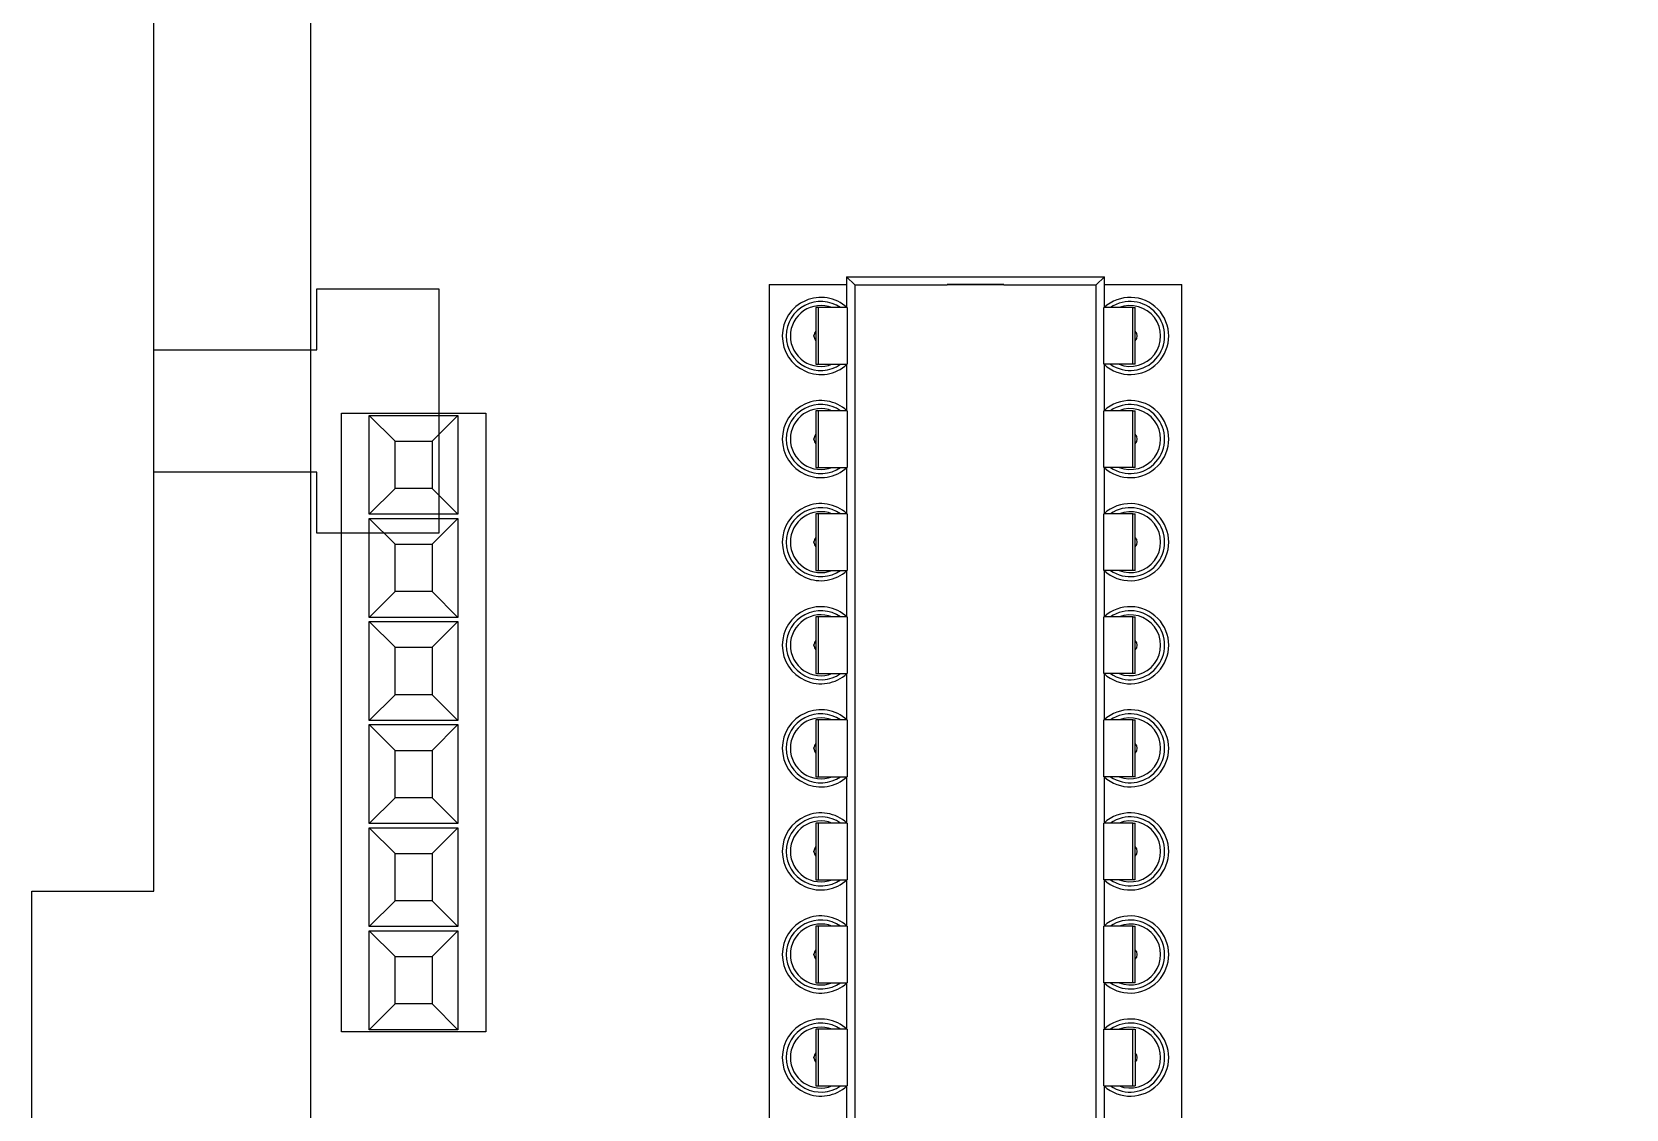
# Model space of a CAD drawing. Extents: x 0 to 808, y 79 to 394.
# Drawn here: x 270.19 to 301.52, y 243.56 to 264.74 of the extents above; entities that cross this region are included whole.
import ezdxf

# ---------------------------------------------------------------- set-up
doc = ezdxf.new("R2010")
doc.units = 0
doc.layers.add('Components', color=7, linetype='CONTINUOUS')
doc.layers.add('Your_Design', color=7, linetype='CONTINUOUS')

msp = doc.modelspace()

# ---------------------------------------------------------------- linework, layer by layer
at = {"layer": 'Components', "color": 7}
for points in [[(275.660849, 282.577602), (275.660849, 229.885085)], [(286.361124, 259.768255), (286.199382, 259.93), (291.265977, 259.93)], [(286.199382, 259.93), (286.199382, 259.322008)], [(291.265977, 259.93), (291.104207, 259.768255)], [(291.265977, 259.322008), (291.265977, 259.93)], [(284.67939, 259.778003), (284.67939, 231.405063)], [(284.67939, 259.778003), (286.199382, 259.778003)], [(286.361124, 259.768255), (286.361124, 231.414808)], [(286.361124, 259.768255), (288.177139, 259.768255)], [(289.288192, 259.768255), (288.177139, 259.768255)], [(289.287712, 259.773716), (288.177619, 259.773716)], [(289.288192, 259.768255), (291.104207, 259.768255)], [(291.104207, 231.414808), (291.104207, 259.768255)], [(291.265977, 259.778003), (292.785941, 259.778003)], [(292.785941, 231.405063), (292.785941, 259.778003)], [(285.591391, 259.322008), (285.591391, 258.207355)], [(285.64205, 259.322008), (285.591391, 259.322008)], [(285.64205, 259.322008), (285.64205, 258.207355)], [(286.2118, 259.322008), (285.64205, 259.322008)], [(286.2118, 259.322008), (286.2118, 258.207355)], [(291.253531, 258.207355), (291.253531, 259.322008)], [(291.823281, 258.207355), (291.823281, 259.322008), (291.253531, 259.322008)], [(291.823281, 259.322008), (291.873968, 259.322008)], [(291.873968, 258.207355), (291.873968, 259.322008)], [(285.591391, 258.858001), (285.565427, 258.817398), (285.554984, 258.764684), (285.591391, 258.858001), (285.591391, 258.858001)], [(285.554956, 258.764684), (285.565398, 258.711965), (285.591363, 258.671362), (285.554928, 258.764684), (285.554956, 258.764684)], [(285.591391, 258.207355), (285.64205, 258.207355)], [(285.64205, 258.207355), (286.2118, 258.207355)], [(286.199382, 258.207355), (286.199382, 257.295371)], [(291.823281, 258.207355), (291.253531, 258.207355)], [(291.265977, 257.295371), (291.265977, 258.207355)], [(291.873968, 258.207355), (291.823281, 258.207355)], [(285.591391, 257.295371), (285.591391, 256.180717)], [(285.64205, 257.295371), (285.591391, 257.295371)], [(285.64205, 257.295371), (285.64205, 256.180717)], [(286.2118, 257.295371), (285.64205, 257.295371)], [(286.2118, 257.295371), (286.2118, 256.180717)], [(291.253531, 256.180717), (291.253531, 257.295371)], [(291.823281, 256.180717), (291.823281, 257.295371), (291.253531, 257.295371)], [(291.823281, 257.295371), (291.873968, 257.295371)], [(291.873968, 256.180717), (291.873968, 257.295371)], [(276.26884, 257.244703), (279.106136, 257.244703)], [(279.106136, 245.084871), (276.26884, 245.084871), (276.26884, 257.244703)], [(277.322695, 256.697511), (276.816033, 257.20417)], [(277.322695, 255.765258), (276.816033, 255.258598), (276.816033, 257.20417)], [(276.816033, 257.20417), (278.558944, 257.20417)], [(278.052284, 256.697511), (278.558944, 257.20417), (278.558944, 255.258598)], [(279.106136, 257.244703), (279.106136, 245.084871)], [(277.322695, 255.765258), (277.322695, 256.697511)], [(277.322695, 256.697511), (278.052284, 256.697511)], [(278.052284, 256.697511), (278.052284, 255.765258)], [(285.554956, 256.738044), (285.565398, 256.685328), (285.591363, 256.644724), (285.554928, 256.738044), (285.554956, 256.738044)], [(285.591391, 256.831363), (285.565427, 256.79076), (285.554984, 256.738044), (285.591391, 256.831363), (285.591391, 256.831363)], [(285.591391, 256.180717), (285.64205, 256.180717)], [(285.64205, 256.180717), (286.2118, 256.180717)], [(286.199382, 256.180717), (286.199382, 255.268733)], [(291.823281, 256.180717), (291.253531, 256.180717)], [(291.265977, 255.268733), (291.265977, 256.180717)], [(291.873968, 256.180717), (291.823281, 256.180717)], [(278.052284, 255.765258), (277.322695, 255.765258)], [(278.052284, 255.765258), (278.558944, 255.258598)], [(278.558944, 255.258598), (276.816033, 255.258598)], [(277.322695, 254.670873), (276.816033, 255.177533), (278.558944, 255.177533)], [(276.816033, 253.23196), (276.816033, 255.177533)], [(278.052284, 254.670873), (278.558944, 255.177533), (278.558944, 253.23196)], [(285.591391, 255.268733), (285.591391, 254.154079)], [(285.64205, 255.268733), (285.591391, 255.268733)], [(285.64205, 255.268733), (285.64205, 254.154079)], [(286.2118, 255.268733), (285.64205, 255.268733)], [(286.2118, 255.268733), (286.2118, 254.154079)], [(291.253531, 254.154079), (291.253531, 255.268733)], [(291.823281, 255.268733), (291.253531, 255.268733)], [(291.823281, 254.154079), (291.823281, 255.268733)], [(291.823281, 255.268733), (291.873968, 255.268733)], [(291.873968, 254.154079), (291.873968, 255.268733)], [(285.591391, 254.804723), (285.565427, 254.764122), (285.554984, 254.711406), (285.591391, 254.804723), (285.591391, 254.804723)], [(277.322695, 254.670873), (278.052284, 254.670873)], [(277.322695, 253.73862), (277.322695, 254.670873)], [(278.052284, 254.670873), (278.052284, 253.73862)], [(285.554956, 254.711406), (285.565398, 254.65869), (285.591363, 254.618086), (285.554928, 254.711406), (285.554956, 254.711406)], [(285.591391, 254.154079), (285.64205, 254.154079)], [(285.64205, 254.154079), (286.2118, 254.154079)], [(286.199382, 254.154079), (286.199382, 253.242092)], [(291.823281, 254.154079), (291.253531, 254.154079)], [(291.265977, 253.242092), (291.265977, 254.154079)], [(291.873968, 254.154079), (291.823281, 254.154079)], [(277.322695, 253.73862), (276.816033, 253.23196)], [(278.052284, 253.73862), (278.558944, 253.23196), (276.816033, 253.23196)], [(278.052284, 253.73862), (277.322695, 253.73862)], [(285.591391, 253.242092), (285.591391, 252.127439), (285.64205, 252.127439)], [(285.64205, 253.242092), (285.591391, 253.242092)], [(285.64205, 253.242092), (285.64205, 252.127439)], [(286.2118, 253.242092), (285.64205, 253.242092)], [(286.2118, 253.242092), (286.2118, 252.127439)], [(291.253531, 252.127439), (291.253531, 253.242092)], [(291.823281, 253.242092), (291.253531, 253.242092)], [(291.823281, 252.127439), (291.823281, 253.242092)], [(291.823281, 253.242092), (291.873968, 253.242092)], [(291.873968, 252.127439), (291.873968, 253.242092)], [(277.322695, 252.644235), (276.816033, 253.150895)], [(277.322695, 251.711979), (276.816033, 251.20532), (276.816033, 253.150895)], [(276.816033, 253.150895), (278.558944, 253.150895)], [(278.052284, 252.644235), (278.558944, 253.150895), (278.558944, 251.20532)], [(277.322695, 251.711979), (277.322695, 252.644235)], [(277.322695, 252.644235), (278.052284, 252.644235)], [(278.052284, 252.644235), (278.052284, 251.711979)], [(285.554956, 252.684768), (285.565398, 252.632049), (285.591363, 252.591449), (285.554928, 252.684768), (285.554956, 252.684768)], [(285.591391, 252.778085), (285.565427, 252.737482), (285.554984, 252.684768), (285.591391, 252.778085), (285.591391, 252.778085)], [(285.64205, 252.127439), (286.2118, 252.127439)], [(286.199382, 252.127439), (286.199382, 251.215452)], [(291.823281, 252.127439), (291.253531, 252.127439)], [(291.265977, 251.215452), (291.265977, 252.127439)], [(291.873968, 252.127439), (291.823281, 252.127439)], [(278.052284, 251.711979), (277.322695, 251.711979)], [(278.052284, 251.711979), (278.558944, 251.20532)], [(278.558944, 251.20532), (276.816033, 251.20532)], [(277.322695, 250.617598), (276.816033, 251.124257)], [(277.322695, 249.685342), (276.816033, 249.178682), (276.816033, 251.124257)], [(276.816033, 251.124257), (278.558944, 251.124257)], [(278.052284, 250.617598), (278.558944, 251.124257)], [(278.558944, 251.124257), (278.558944, 249.178682)], [(285.591391, 251.215452), (285.591391, 250.100801)], [(285.64205, 251.215452), (285.591391, 251.215452)], [(285.64205, 251.215452), (285.64205, 250.100801)], [(286.2118, 251.215452), (285.64205, 251.215452)], [(286.2118, 251.215452), (286.2118, 250.100801)], [(291.253531, 250.100801), (291.253531, 251.215452)], [(291.823281, 250.100801), (291.823281, 251.215452), (291.253531, 251.215452)], [(291.823281, 251.215452), (291.873968, 251.215452)], [(291.873968, 250.100801), (291.873968, 251.215452)], [(285.591391, 250.751447), (285.565427, 250.710844), (285.554984, 250.65813), (285.591391, 250.751447), (285.591391, 250.751447)], [(277.322695, 249.685342), (277.322695, 250.617598)], [(277.322695, 250.617598), (278.052284, 250.617598)], [(278.052284, 250.617598), (278.052284, 249.685342)], [(285.554956, 250.65813), (285.565398, 250.605411), (285.591363, 250.564808), (285.554928, 250.65813), (285.554956, 250.65813)], [(285.591391, 250.100801), (285.64205, 250.100801)], [(285.64205, 250.100801), (286.2118, 250.100801)], [(286.199382, 250.100801), (286.199382, 249.188817)], [(291.823281, 250.100801), (291.253531, 250.100801)], [(291.265977, 249.188817), (291.265977, 250.100801)], [(291.873968, 250.100801), (291.823281, 250.100801)], [(278.052284, 249.685342), (278.558944, 249.178682), (276.816033, 249.178682)], [(278.052284, 249.685342), (277.322695, 249.685342)], [(285.591391, 249.188817), (285.591391, 248.074163), (285.64205, 248.074163)], [(285.64205, 249.188817), (285.591391, 249.188817)], [(285.64205, 249.188817), (285.64205, 248.074163), (286.2118, 248.074163)], [(286.2118, 249.188817), (285.64205, 249.188817)], [(286.2118, 249.188817), (286.2118, 248.074163)], [(291.253531, 248.074163), (291.253531, 249.188817)], [(291.823281, 248.074163), (291.823281, 249.188817), (291.253531, 249.188817)], [(291.823281, 249.188817), (291.873968, 249.188817)], [(291.873968, 248.074163), (291.873968, 249.188817)], [(277.322695, 248.590957), (276.816033, 249.097617), (278.558944, 249.097617)], [(276.816033, 247.152044), (276.816033, 249.097617)], [(278.052284, 248.590957), (278.558944, 249.097617)], [(278.558944, 249.097617), (278.558944, 247.152044)], [(277.322695, 248.590957), (278.052284, 248.590957)], [(277.322695, 247.658704), (277.322695, 248.590957)], [(278.052284, 248.590957), (278.052284, 247.658704)], [(285.554956, 248.63149), (285.565398, 248.578774), (285.591363, 248.53817), (285.554928, 248.63149), (285.554956, 248.63149)], [(285.591391, 248.724809), (285.565427, 248.684206), (285.554984, 248.63149), (285.591391, 248.724809), (285.591391, 248.724809)], [(286.199382, 248.074163), (286.199382, 247.162176)], [(291.823281, 248.074163), (291.253531, 248.074163)], [(291.265977, 247.162176), (291.265977, 248.074163)], [(291.873968, 248.074163), (291.823281, 248.074163)], [(277.322695, 247.658704), (276.816033, 247.152044)], [(278.052284, 247.658704), (277.322695, 247.658704)], [(278.052284, 247.658704), (278.558944, 247.152044)], [(278.558944, 247.152044), (276.816033, 247.152044)], [(276.816033, 245.125404), (276.816033, 247.070979)], [(277.322695, 246.564317), (276.816033, 247.070979)], [(276.816033, 247.070979), (278.558944, 247.070979)], [(278.052284, 246.564317), (278.558944, 247.070979), (278.558944, 245.125404)], [(285.591391, 247.162176), (285.591391, 246.047525), (285.64205, 246.047525)], [(285.64205, 247.162176), (285.591391, 247.162176)], [(285.64205, 247.162176), (285.64205, 246.047525), (286.2118, 246.047525)], [(286.2118, 247.162176), (285.64205, 247.162176)], [(286.2118, 247.162176), (286.2118, 246.047525)], [(291.253531, 246.047525), (291.253531, 247.162176)], [(291.823281, 246.047525), (291.823281, 247.162176), (291.253531, 247.162176)], [(291.823281, 247.162176), (291.873968, 247.162176)], [(291.873968, 246.047525), (291.873968, 247.162176)], [(285.591391, 246.698169), (285.565427, 246.657568), (285.554984, 246.604852), (285.591391, 246.698169), (285.591391, 246.698169)], [(277.322695, 245.632066), (277.322695, 246.564317)], [(277.322695, 246.564317), (278.052284, 246.564317)], [(278.052284, 246.564317), (278.052284, 245.632066)], [(285.554956, 246.604852), (285.565398, 246.552136), (285.591363, 246.511532), (285.554928, 246.604852), (285.554956, 246.604852)], [(286.199382, 246.047525), (286.199382, 245.135538)], [(291.823281, 246.047525), (291.253531, 246.047525)], [(291.265977, 245.135538), (291.265977, 246.047525)], [(291.873968, 246.047525), (291.823281, 246.047525)], [(277.322695, 245.632066), (276.816033, 245.125404)], [(278.052284, 245.632066), (277.322695, 245.632066)], [(278.052284, 245.632066), (278.558944, 245.125404)], [(278.558944, 245.125404), (276.816033, 245.125404)], [(285.591391, 245.135538), (285.591391, 244.020888), (285.64205, 244.020888)], [(285.64205, 245.135538), (285.591391, 245.135538)], [(285.64205, 245.135538), (285.64205, 244.020888)], [(286.2118, 245.135538), (285.64205, 245.135538)], [(286.2118, 245.135538), (286.2118, 244.020888)], [(291.253531, 244.020888), (291.253531, 245.135538)], [(291.253531, 245.135538), (291.823281, 245.135538)], [(291.823281, 244.020888), (291.823281, 245.135538)], [(291.823281, 245.135538), (291.873968, 245.135538)], [(291.873968, 245.135538), (291.873968, 244.020888)], [(285.554956, 244.578211), (285.565398, 244.525495), (285.591363, 244.484895), (285.554928, 244.578211), (285.554956, 244.578211)], [(285.591391, 244.671531), (285.565427, 244.630928), (285.554984, 244.578211), (285.591391, 244.671531), (285.591391, 244.671531)], [(285.64205, 244.020888), (286.2118, 244.020888)], [(286.199382, 244.020888), (286.199382, 243.108901)], [(291.253531, 244.020888), (291.823281, 244.020888)], [(291.265977, 243.108901), (291.265977, 244.020888)], [(291.823281, 244.020888), (291.873968, 244.020888)]]:
    msp.add_lwpolyline(points, dxfattribs=at)
for points in [[(286.079184, 259.322008), (285.871814, 259.465812), (285.60175, 259.482589), (285.378177, 259.365556)], [(286.206466, 259.322008), (285.985167, 259.526007), (285.664135, 259.579746), (285.388465, 259.458938)], [(288.177619, 259.773716), (288.17761, 259.771891), (288.17761, 259.770066), (288.177619, 259.768241)], [(289.288192, 259.768255), (289.288201, 259.77008), (289.288201, 259.771905), (289.288192, 259.77373)], [(292.315817, 259.293352), (292.029421, 259.587618), (291.560785, 259.600324), (291.258865, 259.322008)], [(292.279957, 259.214777), (292.052114, 259.47159), (291.6683, 259.517638), (291.386175, 259.322008)], [(285.388465, 259.458938), (285.112795, 259.33813), (284.934717, 259.065664), (284.934716, 258.764684)], [(285.378177, 259.365556), (285.154604, 259.248524), (285.014497, 259.017037), (285.014501, 258.764684)], [(285.355295, 259.258915), (285.191975, 259.147417), (285.094283, 258.962435), (285.094285, 258.764684)], [(285.910641, 259.322008), (285.726472, 259.394028), (285.518615, 259.370413), (285.355295, 259.258915)], [(292.249781, 259.125807), (292.088119, 259.339418), (291.804185, 259.419564), (291.55469, 259.322008)], [(292.279957, 258.314586), (292.5078, 258.571398), (292.5078, 258.957965), (292.279957, 259.214777)], [(292.315817, 258.236011), (292.602212, 258.530277), (292.602212, 258.999086), (292.315817, 259.293352)], [(291.873968, 258.671362), (291.922534, 258.724097), (291.922534, 258.805266), (291.873968, 258.858001)], [(292.249781, 258.403556), (292.411444, 258.617168), (292.411444, 258.912196), (292.249781, 259.125807)], [(284.934716, 258.764684), (284.934715, 258.463704), (285.112792, 258.191236), (285.388462, 258.070426)], [(285.014501, 258.764684), (285.014495, 258.512331), (285.154601, 258.280842), (285.378174, 258.163808)], [(285.094285, 258.764684), (285.094282, 258.566933), (285.191973, 258.381949), (285.355293, 258.27045)], [(285.355293, 258.27045), (285.518613, 258.158951), (285.726471, 258.135335), (285.910641, 258.207355)], [(291.258865, 258.207355), (291.560785, 257.92904), (292.029421, 257.941746), (292.315817, 258.236011)], [(291.386175, 258.207355), (291.6683, 258.011726), (292.052114, 258.057774), (292.279957, 258.314586)], [(291.55469, 258.207355), (291.804185, 258.1098), (292.088119, 258.189945), (292.249781, 258.403556)], [(285.378174, 258.163808), (285.601748, 258.046774), (285.871814, 258.063551), (286.079184, 258.207355)], [(285.388462, 258.070426), (285.664133, 257.949617), (285.985166, 258.003356), (286.206466, 258.207355)], [(285.388464, 257.4323), (285.112793, 257.311491), (284.934716, 257.039024), (284.934716, 256.738044)], [(285.378176, 257.338918), (285.154602, 257.221884), (285.014496, 256.990396), (285.014501, 256.738044)], [(285.910641, 257.295371), (285.726471, 257.36739), (285.518614, 257.343775), (285.355294, 257.232276)], [(286.079184, 257.295371), (285.871814, 257.439175), (285.601749, 257.455951), (285.378176, 257.338918)], [(286.206466, 257.295371), (285.985167, 257.499369), (285.664134, 257.553108), (285.388464, 257.4323)], [(292.315817, 257.266714), (292.029421, 257.56098), (291.560785, 257.573686), (291.258865, 257.295371)], [(292.279957, 257.188139), (292.052114, 257.444952), (291.6683, 257.491), (291.386175, 257.295371)], [(292.249781, 257.099169), (292.088119, 257.312781), (291.804185, 257.392926), (291.55469, 257.295371)], [(285.355294, 257.232276), (285.191974, 257.120778), (285.094283, 256.935794), (285.094285, 256.738044)], [(292.249781, 256.376918), (292.411444, 256.59053), (292.411444, 256.885558), (292.249781, 257.099169)], [(292.279957, 256.287948), (292.5078, 256.544761), (292.5078, 256.931327), (292.279957, 257.188139)], [(292.315817, 256.209374), (292.602212, 256.50364), (292.602212, 256.972448), (292.315817, 257.266714)], [(284.934716, 256.738044), (284.934716, 256.437064), (285.112793, 256.164597), (285.388464, 256.043788)], [(285.014501, 256.738044), (285.014496, 256.485691), (285.154602, 256.254203), (285.378176, 256.13717)], [(285.094285, 256.738044), (285.094283, 256.540293), (285.191974, 256.35531), (285.355294, 256.243811)], [(291.873968, 256.644724), (291.922534, 256.697459), (291.922534, 256.778628), (291.873968, 256.831363)], [(291.55469, 256.180717), (291.804185, 256.083162), (292.088119, 256.163307), (292.249781, 256.376918)], [(285.355294, 256.243811), (285.518614, 256.132313), (285.726471, 256.108698), (285.910641, 256.180717)], [(285.378176, 256.13717), (285.601749, 256.020136), (285.871814, 256.036913), (286.079184, 256.180717)], [(285.388464, 256.043788), (285.664134, 255.922979), (285.985167, 255.976718), (286.206466, 256.180717)], [(291.258865, 256.180717), (291.560785, 255.902402), (292.029421, 255.915108), (292.315817, 256.209374)], [(291.386175, 256.180717), (291.6683, 255.985088), (292.052114, 256.031136), (292.279957, 256.287948)], [(285.388464, 255.405662), (285.112793, 255.284853), (284.934716, 255.012386), (284.934716, 254.711406)], [(286.079184, 255.268733), (285.871814, 255.412537), (285.601749, 255.429313), (285.378176, 255.31228)], [(286.206466, 255.268733), (285.985167, 255.472732), (285.664134, 255.526471), (285.388464, 255.405662)], [(292.315817, 255.240076), (292.029421, 255.534342), (291.560785, 255.547048), (291.258865, 255.268733)], [(292.279957, 255.161502), (292.052114, 255.418314), (291.6683, 255.464362), (291.386175, 255.268733)], [(285.378176, 255.31228), (285.154602, 255.195247), (285.014496, 254.963759), (285.014501, 254.711406)], [(285.355294, 255.205638), (285.191974, 255.09414), (285.094283, 254.909157), (285.094285, 254.711406)], [(285.910641, 255.268733), (285.726471, 255.340752), (285.518614, 255.317137), (285.355294, 255.205638)], [(292.249781, 255.072531), (292.088119, 255.286143), (291.804185, 255.366288), (291.55469, 255.268733)], [(292.279957, 254.26131), (292.5078, 254.518123), (292.5078, 254.904689), (292.279957, 255.161502)], [(292.315817, 254.182736), (292.602212, 254.477002), (292.602212, 254.94581), (292.315817, 255.240076)], [(291.873968, 254.618086), (291.922532, 254.670821), (291.922532, 254.751988), (291.873968, 254.804723)], [(292.249781, 254.350281), (292.411444, 254.563892), (292.411444, 254.85892), (292.249781, 255.072531)], [(284.934716, 254.711406), (284.934716, 254.410426), (285.112793, 254.137959), (285.388464, 254.01715)], [(285.014501, 254.711406), (285.014496, 254.459053), (285.154602, 254.227565), (285.378176, 254.110532)], [(285.094285, 254.711406), (285.094283, 254.513655), (285.191974, 254.328672), (285.355294, 254.217174)], [(285.355294, 254.217174), (285.518614, 254.105675), (285.726471, 254.08206), (285.910641, 254.154079)], [(285.378176, 254.110532), (285.601749, 253.993499), (285.871814, 254.010275), (286.079184, 254.154079)], [(285.388464, 254.01715), (285.664134, 253.896341), (285.985167, 253.95008), (286.206466, 254.154079)], [(291.258865, 254.154079), (291.560785, 253.875764), (292.029421, 253.88847), (292.315817, 254.182736)], [(291.386175, 254.154079), (291.6683, 253.95845), (292.052114, 254.004498), (292.279957, 254.26131)], [(291.55469, 254.154079), (291.804185, 254.056524), (292.088119, 254.136669), (292.249781, 254.350281)], [(292.315817, 253.213436), (292.029421, 253.507701), (291.560785, 253.520407), (291.258865, 253.242092)], [(285.388465, 253.379022), (285.112795, 253.258214), (284.934717, 252.985748), (284.934716, 252.684768)], [(285.378177, 253.28564), (285.154604, 253.168607), (285.014497, 252.93712), (285.014501, 252.684768)], [(285.910641, 253.242092), (285.726472, 253.314111), (285.518615, 253.290496), (285.355295, 253.178999)], [(286.079184, 253.242092), (285.871814, 253.385896), (285.60175, 253.402673), (285.378177, 253.28564)], [(286.206466, 253.242092), (285.985167, 253.446091), (285.664135, 253.49983), (285.388465, 253.379022)], [(292.279957, 253.134861), (292.052114, 253.391673), (291.6683, 253.437721), (291.386175, 253.242092)], [(292.249781, 253.045891), (292.088119, 253.259502), (291.804185, 253.339647), (291.55469, 253.242092)], [(292.315817, 252.156095), (292.602212, 252.450361), (292.602212, 252.91917), (292.315817, 253.213436)], [(285.355295, 253.178999), (285.191975, 253.067501), (285.094283, 252.882518), (285.094285, 252.684768)], [(292.249781, 252.32364), (292.411444, 252.537251), (292.411444, 252.832279), (292.249781, 253.045891)], [(292.279957, 252.23467), (292.5078, 252.491482), (292.5078, 252.878049), (292.279957, 253.134861)], [(284.934716, 252.684768), (284.934715, 252.383788), (285.112792, 252.11132), (285.388462, 251.99051)], [(285.014501, 252.684768), (285.014495, 252.432415), (285.154601, 252.200926), (285.378174, 252.083892)], [(285.094285, 252.684768), (285.094282, 252.487017), (285.191973, 252.302033), (285.355293, 252.190534)], [(291.873968, 252.591449), (291.922532, 252.644183), (291.922532, 252.72535), (291.873968, 252.778085)], [(291.55469, 252.127439), (291.804185, 252.029883), (292.088119, 252.110029), (292.249781, 252.32364)], [(285.355293, 252.190534), (285.518613, 252.079035), (285.726471, 252.055419), (285.910641, 252.127439)], [(285.378174, 252.083892), (285.601748, 251.966858), (285.871814, 251.983634), (286.079184, 252.127439)], [(285.388462, 251.99051), (285.664133, 251.869701), (285.985166, 251.923439), (286.206466, 252.127439)], [(291.258865, 252.127439), (291.560785, 251.849123), (292.029421, 251.861829), (292.315817, 252.156095)], [(291.386175, 252.127439), (291.6683, 251.931809), (292.052114, 251.977857), (292.279957, 252.23467)], [(285.388465, 251.352384), (285.112795, 251.231576), (284.934717, 250.95911), (284.934716, 250.65813)], [(286.079184, 251.215454), (285.871814, 251.359258), (285.60175, 251.376035), (285.378177, 251.259002)], [(286.206466, 251.215454), (285.985167, 251.419453), (285.664135, 251.473192), (285.388465, 251.352384)], [(292.315817, 251.186798), (292.029421, 251.481064), (291.560785, 251.49377), (291.258865, 251.215454)], [(292.279957, 251.108223), (292.052114, 251.365036), (291.6683, 251.411084), (291.386175, 251.215454)], [(285.378177, 251.259002), (285.154604, 251.14197), (285.014497, 250.910483), (285.014501, 250.65813)], [(285.355295, 251.152361), (285.191975, 251.040863), (285.094283, 250.855881), (285.094285, 250.65813)], [(285.910641, 251.215454), (285.726472, 251.287474), (285.518615, 251.263859), (285.355295, 251.152361)], [(292.249781, 251.019253), (292.088119, 251.232864), (291.804185, 251.31301), (291.55469, 251.215454)], [(292.249781, 250.297002), (292.411444, 250.510614), (292.411444, 250.805642), (292.249781, 251.019253)], [(292.279957, 250.208032), (292.5078, 250.464845), (292.5078, 250.851411), (292.279957, 251.108223)], [(292.315817, 250.129458), (292.602212, 250.423723), (292.602212, 250.892532), (292.315817, 251.186798)], [(291.873968, 250.564808), (291.922534, 250.617543), (291.922534, 250.698712), (291.873968, 250.751447)], [(284.934716, 250.65813), (284.934715, 250.35715), (285.112792, 250.084682), (285.388462, 249.963872)], [(285.014501, 250.65813), (285.014495, 250.405777), (285.154601, 250.174288), (285.378174, 250.057254)], [(285.094285, 250.65813), (285.094282, 250.460379), (285.191973, 250.275395), (285.355293, 250.163896)], [(285.355293, 250.163896), (285.518613, 250.052397), (285.726471, 250.028781), (285.910641, 250.100801)], [(285.378174, 250.057254), (285.601748, 249.94022), (285.871814, 249.956997), (286.079184, 250.100801)], [(285.388462, 249.963872), (285.664133, 249.843063), (285.985166, 249.896802), (286.206466, 250.100801)], [(291.258865, 250.100801), (291.560785, 249.822486), (292.029421, 249.835192), (292.315817, 250.129458)], [(291.386175, 250.100801), (291.6683, 249.905172), (292.052114, 249.95122), (292.279957, 250.208032)], [(291.55469, 250.100801), (291.804185, 250.003246), (292.088119, 250.083391), (292.249781, 250.297002)], [(286.206466, 249.188817), (285.985167, 249.392816), (285.664134, 249.446554), (285.388464, 249.325746)], [(292.315817, 249.16016), (292.029421, 249.454426), (291.560785, 249.467132), (291.258865, 249.188817)], [(285.388464, 249.325746), (285.112793, 249.204937), (284.934716, 248.93247), (284.934716, 248.63149)], [(285.378176, 249.232364), (285.154602, 249.115331), (285.014496, 248.883843), (285.014501, 248.63149)], [(285.355294, 249.125722), (285.191974, 249.014224), (285.094283, 248.82924), (285.094285, 248.63149)], [(285.910641, 249.188817), (285.726471, 249.260836), (285.518614, 249.237221), (285.355294, 249.125722)], [(286.079184, 249.188817), (285.871814, 249.332621), (285.601749, 249.349397), (285.378176, 249.232364)], [(292.279957, 249.081585), (292.052114, 249.338398), (291.6683, 249.384446), (291.386175, 249.188817)], [(292.249781, 248.992615), (292.088119, 249.206227), (291.804185, 249.286372), (291.55469, 249.188817)], [(292.315817, 248.10282), (292.602212, 248.397086), (292.602212, 248.865894), (292.315817, 249.16016)], [(292.249781, 248.270364), (292.411444, 248.483976), (292.411444, 248.779004), (292.249781, 248.992615)], [(292.279957, 248.181394), (292.5078, 248.438207), (292.5078, 248.824773), (292.279957, 249.081585)], [(284.934716, 248.63149), (284.934716, 248.33051), (285.112793, 248.058043), (285.388464, 247.937234)], [(285.014501, 248.63149), (285.014496, 248.379137), (285.154602, 248.147649), (285.378176, 248.030616)], [(285.094285, 248.63149), (285.094283, 248.433739), (285.191974, 248.248756), (285.355294, 248.137257)], [(291.873968, 248.53817), (291.922534, 248.590905), (291.922534, 248.672074), (291.873968, 248.724809)], [(291.55469, 248.074163), (291.804185, 247.976608), (292.088119, 248.056753), (292.249781, 248.270364)], [(285.355294, 248.137257), (285.518614, 248.025759), (285.726471, 248.002144), (285.910641, 248.074163)], [(285.378176, 248.030616), (285.601749, 247.913582), (285.871814, 247.930359), (286.079184, 248.074163)], [(285.388464, 247.937234), (285.664134, 247.816425), (285.985167, 247.870164), (286.206466, 248.074163)], [(291.258865, 248.074163), (291.560785, 247.795848), (292.029421, 247.808554), (292.315817, 248.10282)], [(291.386175, 248.074163), (291.6683, 247.878534), (292.052114, 247.924582), (292.279957, 248.181394)], [(285.388464, 247.299108), (285.112793, 247.178299), (284.934716, 246.905832), (284.934716, 246.604852)], [(286.079184, 247.162179), (285.871814, 247.305983), (285.601749, 247.322759), (285.378176, 247.205726)], [(286.206466, 247.162179), (285.985167, 247.366178), (285.664134, 247.419917), (285.388464, 247.299108)], [(292.315817, 247.133522), (292.029421, 247.427788), (291.560785, 247.440494), (291.258865, 247.162179)], [(292.279957, 247.054948), (292.052114, 247.31176), (291.6683, 247.357808), (291.386175, 247.162179)], [(292.249781, 246.965978), (292.088119, 247.179589), (291.804185, 247.259734), (291.55469, 247.162179)], [(285.378176, 247.205726), (285.154602, 247.088693), (285.014496, 246.857205), (285.014501, 246.604852)], [(285.355294, 247.099084), (285.191974, 246.987586), (285.094283, 246.802603), (285.094285, 246.604852)], [(285.910641, 247.162179), (285.726471, 247.234198), (285.518614, 247.210583), (285.355294, 247.099084)], [(292.249781, 246.243727), (292.411444, 246.457338), (292.411444, 246.752366), (292.249781, 246.965978)], [(292.279957, 246.154757), (292.5078, 246.411569), (292.5078, 246.798135), (292.279957, 247.054948)], [(292.315817, 246.076182), (292.602212, 246.370448), (292.602212, 246.839256), (292.315817, 247.133522)], [(291.873968, 246.511532), (291.922532, 246.564267), (291.922532, 246.645434), (291.873968, 246.698169)], [(284.934716, 246.604852), (284.934716, 246.303872), (285.112793, 246.031405), (285.388464, 245.910596)], [(285.014501, 246.604852), (285.014496, 246.352499), (285.154602, 246.121011), (285.378176, 246.003978)], [(285.094285, 246.604852), (285.094283, 246.407101), (285.191974, 246.222118), (285.355294, 246.11062)], [(285.355294, 246.11062), (285.518614, 245.999121), (285.726471, 245.975506), (285.910641, 246.047525)], [(285.378176, 246.003978), (285.601749, 245.886945), (285.871814, 245.903721), (286.079184, 246.047525)], [(285.388464, 245.910596), (285.664134, 245.789787), (285.985167, 245.843526), (286.206466, 246.047525)], [(291.258865, 246.047525), (291.560785, 245.76921), (292.029421, 245.781916), (292.315817, 246.076182)], [(291.386175, 246.047525), (291.6683, 245.851896), (292.052114, 245.897944), (292.279957, 246.154757)], [(291.55469, 246.047525), (291.804185, 245.94997), (292.088119, 246.030115), (292.249781, 246.243727)], [(286.206466, 245.135538), (285.985167, 245.339537), (285.664135, 245.393276), (285.388465, 245.272468)], [(292.315817, 245.106882), (292.029421, 245.401147), (291.560785, 245.413853), (291.258865, 245.135538)], [(285.388465, 245.272468), (285.112795, 245.15166), (284.934717, 244.879194), (284.934716, 244.578214)], [(285.378177, 245.179086), (285.154604, 245.062054), (285.014497, 244.830567), (285.014501, 244.578214)], [(285.355295, 245.072445), (285.191975, 244.960947), (285.094283, 244.775964), (285.094285, 244.578214)], [(285.910641, 245.135538), (285.726472, 245.207557), (285.518615, 245.183943), (285.355295, 245.072445)], [(286.079184, 245.135538), (285.871814, 245.279342), (285.60175, 245.296119), (285.378177, 245.179086)], [(292.279957, 245.028307), (292.052114, 245.28512), (291.6683, 245.331168), (291.386175, 245.135538)], [(292.249781, 244.939337), (292.088119, 245.152948), (291.804185, 245.233093), (291.55469, 245.135538)], [(292.315817, 244.049541), (292.602212, 244.343807), (292.602212, 244.812616), (292.315817, 245.106882)], [(292.249781, 244.217086), (292.411444, 244.430697), (292.411444, 244.725726), (292.249781, 244.939337)], [(292.279957, 244.128116), (292.5078, 244.384928), (292.5078, 244.771495), (292.279957, 245.028307)], [(284.934716, 244.578214), (284.934715, 244.277234), (285.112792, 244.004766), (285.388462, 243.883956)], [(285.014501, 244.578214), (285.014495, 244.325861), (285.154601, 244.094372), (285.378174, 243.977338)], [(285.094285, 244.578214), (285.094282, 244.380463), (285.191973, 244.195479), (285.355293, 244.08398)], [(291.873968, 244.484895), (291.922532, 244.537629), (291.922532, 244.618796), (291.873968, 244.671531)], [(291.386175, 244.020885), (291.6683, 243.825255), (292.052114, 243.871303), (292.279957, 244.128116)], [(291.55469, 244.020885), (291.804185, 243.92333), (292.088119, 244.003475), (292.249781, 244.217086)], [(285.355293, 244.08398), (285.518613, 243.972481), (285.726471, 243.948865), (285.910641, 244.020885)], [(285.378174, 243.977338), (285.601748, 243.860304), (285.871814, 243.87708), (286.079184, 244.020885)], [(285.388462, 243.883956), (285.664133, 243.763147), (285.985166, 243.816886), (286.206466, 244.020885)], [(291.258865, 244.020885), (291.560785, 243.74257), (292.029421, 243.755275), (292.315817, 244.049541)]]:
    msp.add_open_spline(points, degree=3, dxfattribs=at)
at = {"layer": 'Your_Design', "color": 5}
for points in [[(339.183585, 193.579679), (321.986458, 193.579679), (321.986458, 191.179681), (304.669303, 191.179681), (304.669303, 193.579679), (287.472148, 193.579679), (287.472148, 191.179681), (270.185018, 191.179681), (270.185018, 210.089679), (272.585019, 210.089679), (272.585019, 228.90968), (270.185018, 228.90968), (270.185018, 247.849681), (272.585019, 247.849681), (272.585019, 266.669681), (270.185018, 266.669681), (270.185018, 285.579679)], [(272.585019, 258.489681), (275.785018, 258.489681), (275.785018, 259.689682), (278.185019, 259.689682), (278.185019, 258.489681), (278.185019, 258.489681), (278.185019, 257.289678), (278.185019, 257.289678), (278.185019, 256.089681), (278.185019, 256.089681), (278.185019, 254.88968), (275.785018, 254.88968), (275.785018, 256.089681), (272.585019, 256.089681)]]:
    msp.add_lwpolyline(points, dxfattribs=at)

doc.saveas('drawing.dxf')
